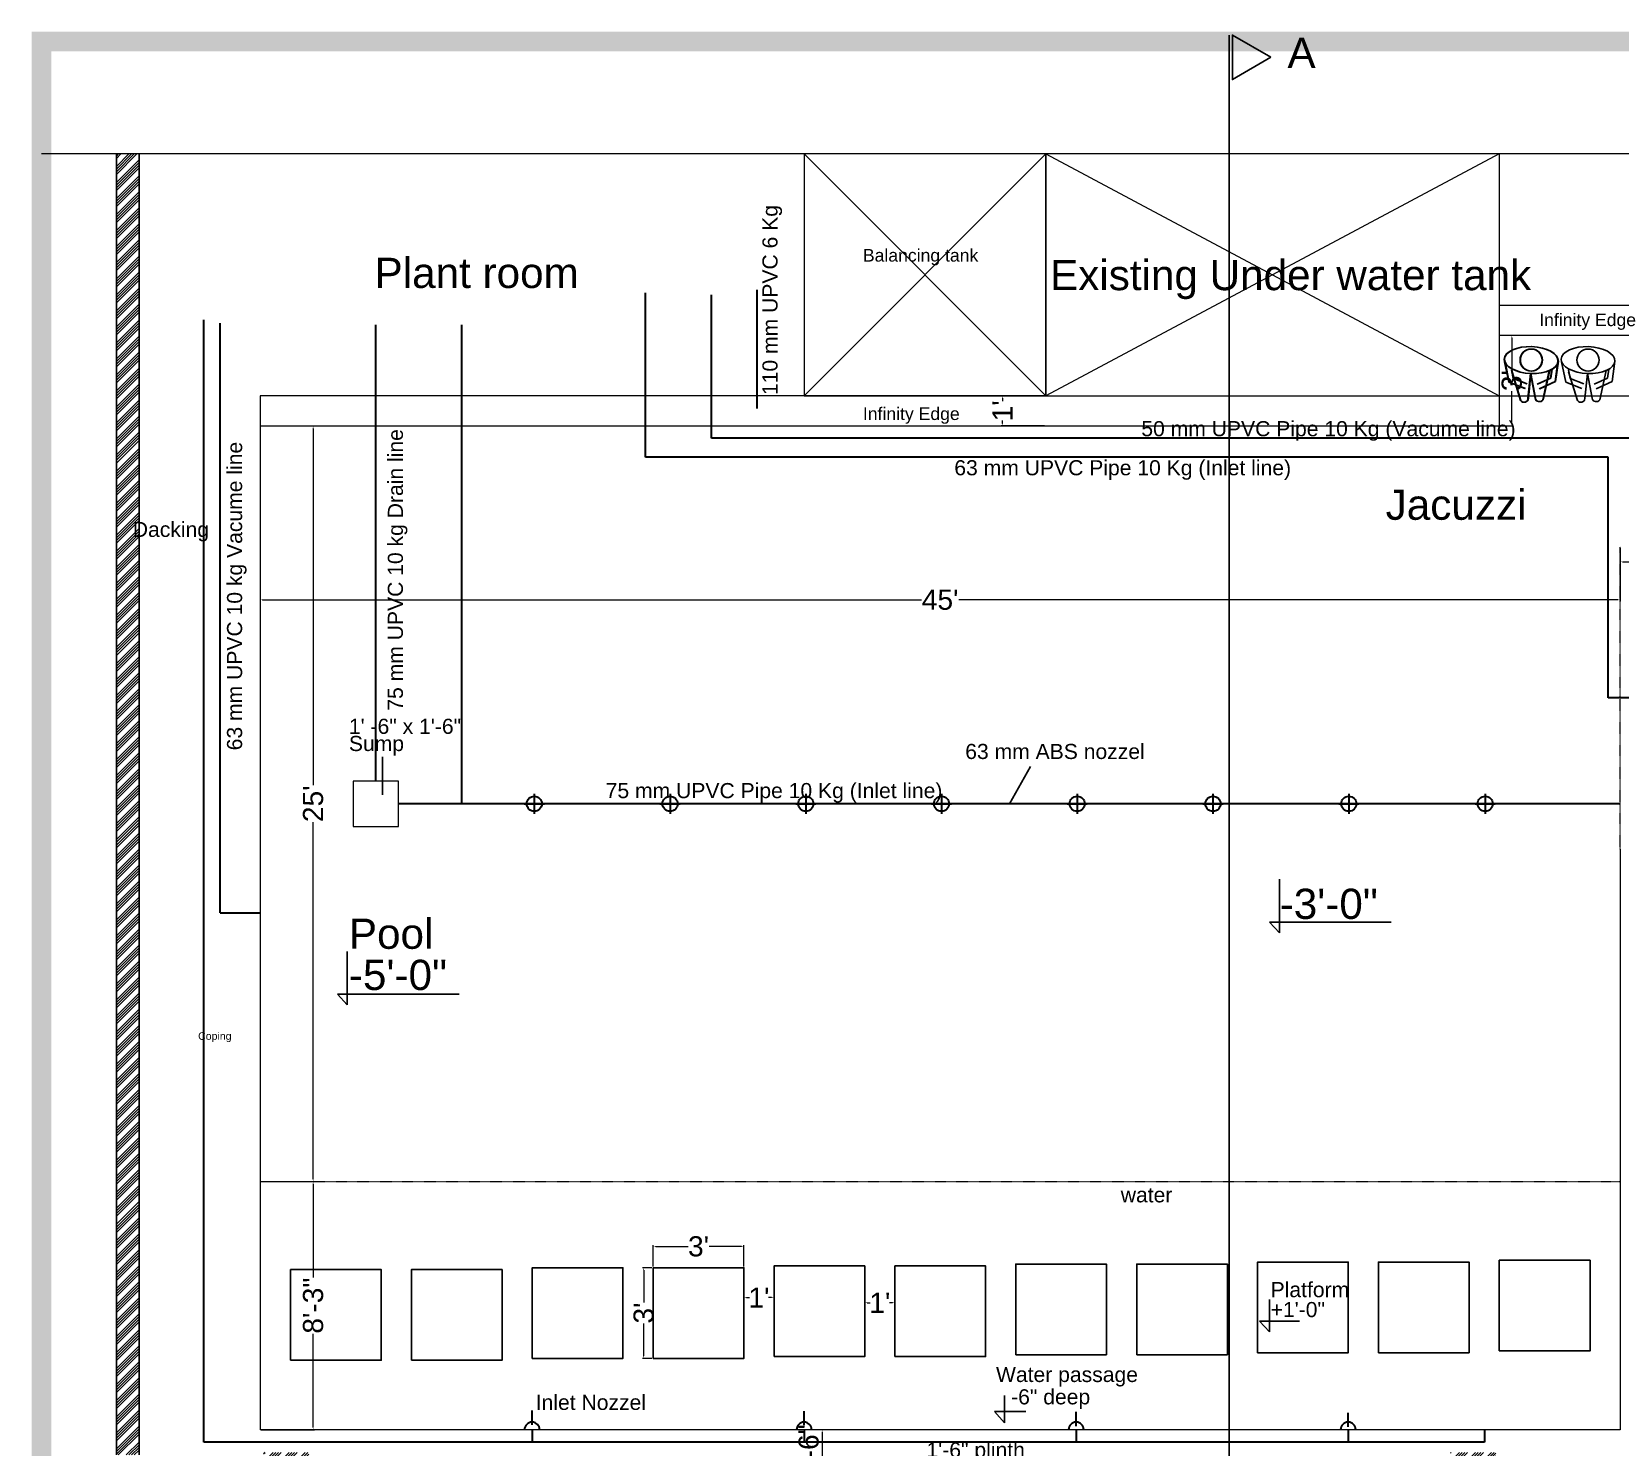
# Model space of a CAD drawing. Header units: inches. Extents: x 61122 to 62291, y -18686 to -17817.
# Drawn here: x 61122 to 61753, y -18379 to -17817 of the extents above; entities that cross this region are included whole.
import ezdxf

# ---------------------------------------------------------------- set-up
doc = ezdxf.new("R2010")
doc.units = ezdxf.units.IN
doc.header["$LTSCALE"] = 0.2
doc.header["$MEASUREMENT"] = 0
doc.header["$PDMODE"] = 98
doc.linetypes.add('DASHED2', pattern=[0.375, 0.25, -0.125])
doc.layers.get('DEFPOINTS').update_dxf_attribs({"linetype": 'CONTINUOUS'})
for name, color, linetype in [('2', 3, 'CONTINUOUS'), ('TEXT', 3, 'CONTINUOUS'), ('WALLS', 5, 'CONTINUOUS')]:
    doc.layers.add(name, color=color, linetype=linetype)
for name, color, linetype, lineweight in [('DIM', 9, 'CONTINUOUS', 13), ('partion', 7, 'CONTINUOUS', 35), ('storage', 6, 'CONTINUOUS', 20)]:
    doc.layers.add(name, color=color, linetype=linetype, lineweight=lineweight)
doc.styles.get("Standard").update_dxf_attribs({"font": 'arial.ttf', "height": 8})
doc.dimstyles.new('alter$0', dxfattribs={"dimtxt": 2, "dimasz": 1, "dimexe": 0.5, "dimexo": 0.5, "dimgap": 0.5, "dimtad": 0, "dimdec": 0, "dimdsep": 46, "dimlunit": 4, "dimtxsty": 'Standard', "dimcen": 0.5, "dimdle": 0.75, "dimclrd": 256, "dimclre": 256, "dimclrt": 256, "dimadec": 0, "dimazin": 0, "dimtfac": 1, "dimtdec": 0, "dimtofl": 0, "dimtmove": 2, "dimatfit": 3, "dimfxl": 30, "dimtolj": 1, "dimtzin": 0, "dimlwd": 9, "dimlwe": 9, "dimarcsym": 0})

# ---------------------------------------------------------------- blocks, each defined once
blk = doc.blocks.new('*D14')
at = {"layer": 'DEFPOINTS', "color": 0, "lineweight": -3, "transparency": 16777216}
for p in [(61524.91, -17961.44), (61507.71, -17973.44), (61524.91, -17973.44)]:
    blk.add_point(p, dxfattribs=at)
at = {"layer": 'DIM', "lineweight": 9, "transparency": 16777216}
for p, q in [((61524.41, -17961.44), (61507.21, -17961.44)), ((61507.71, -17962.44), (61507.71, -17963.64)), ((61507.71, -17972.44), (61507.71, -17971.25)), ((61524.41, -17973.44), (61507.21, -17973.44))]:
    blk.add_line(p, q, dxfattribs=at)
at = {"layer": 'DIM', "lineweight": -3, "transparency": 16777216}
for points in [[(61507.55, -17962.44), (61507.88, -17962.44), (61507.71, -17961.44)], [(61507.55, -17972.44), (61507.88, -17972.44), (61507.71, -17973.44)]]:
    blk.add_solid(points, dxfattribs=at)
at = {"layer": 'DIM', "transparency": 16777216, "insert": (61507.71, -17967.44), "char_height": 8, "attachment_point": 5, "rotation": 90}
blk.add_mtext("\\A1;1'", dxfattribs=at)
blk = doc.blocks.new('*D15')
at = {"layer": 'DEFPOINTS', "color": 0, "lineweight": -3, "transparency": 16777216}
for p in [(61212.92, -17973.44), (61752.92, -18021.44), (61752.92, -18042.47)]:
    blk.add_point(p, dxfattribs=at)
at = {"layer": 'DIM', "lineweight": 9, "transparency": 16777216}
for p, q in [((61212.92, -17973.94), (61212.92, -18042.97)), ((61752.92, -18021.94), (61752.92, -18042.97)), ((61213.92, -18042.47), (61475.47, -18042.47)), ((61751.92, -18042.47), (61490.37, -18042.47))]:
    blk.add_line(p, q, dxfattribs=at)
at = {"layer": 'DIM', "lineweight": -3, "transparency": 16777216}
for points in [[(61213.92, -18042.3), (61213.92, -18042.64), (61212.92, -18042.47)], [(61751.92, -18042.3), (61751.92, -18042.64), (61752.92, -18042.47)]]:
    blk.add_solid(points, dxfattribs=at)
at = {"layer": 'DIM', "transparency": 16777216, "insert": (61482.92, -18042.47), "char_height": 8, "attachment_point": 5}
blk.add_mtext("\\A1;45'", dxfattribs=at)
blk = doc.blocks.new('*D16')
at = {"layer": 'DEFPOINTS', "color": 0, "lineweight": -3, "transparency": 16777216}
for p in [(61212.92, -17973.44), (61212.92, -18273.44), (61234.01, -18273.44)]:
    blk.add_point(p, dxfattribs=at)
at = {"layer": 'DIM', "lineweight": 9, "transparency": 16777216}
for p, q in [((61213.42, -17973.44), (61234.51, -17973.44)), ((61234.01, -17974.44), (61234.01, -18116.09)), ((61234.01, -18272.44), (61234.01, -18130.8)), ((61213.42, -18273.44), (61234.51, -18273.44))]:
    blk.add_line(p, q, dxfattribs=at)
at = {"layer": 'DIM', "lineweight": -3, "transparency": 16777216}
for points in [[(61233.84, -17974.44), (61234.17, -17974.44), (61234.01, -17973.44)], [(61233.84, -18272.44), (61234.17, -18272.44), (61234.01, -18273.44)]]:
    blk.add_solid(points, dxfattribs=at)
at = {"layer": 'DIM', "transparency": 16777216, "insert": (61234.01, -18123.44), "char_height": 8, "attachment_point": 5, "rotation": 90}
blk.add_mtext("\\A1;25'", dxfattribs=at)
blk = doc.blocks.new('*D1')
at = {"layer": 'DEFPOINTS', "color": 0, "lineweight": -3, "transparency": 16777216}
for p in [(61212.92, -18273.44), (61212.92, -18371.97), (61234.01, -18371.97)]:
    blk.add_point(p, dxfattribs=at)
at = {"layer": 'DIM', "lineweight": 9, "transparency": 16777216}
for p, q in [((61213.42, -18273.44), (61234.51, -18273.44)), ((61234.01, -18274.44), (61234.01, -18311.57)), ((61234.01, -18370.97), (61234.01, -18333.85)), ((61213.42, -18371.97), (61234.51, -18371.97))]:
    blk.add_line(p, q, dxfattribs=at)
at = {"layer": 'DIM', "lineweight": -3, "transparency": 16777216}
for points in [[(61233.84, -18274.44), (61234.17, -18274.44), (61234.01, -18273.44)], [(61233.84, -18370.97), (61234.17, -18370.97), (61234.01, -18371.97)]]:
    blk.add_solid(points, dxfattribs=at)
at = {"layer": 'DIM', "transparency": 16777216, "insert": (61234.01, -18322.71), "char_height": 8, "attachment_point": 5, "rotation": 90}
blk.add_mtext('\\A1;8\'-3"', dxfattribs=at)
blk = doc.blocks.new('*D17')
at = {"layer": 'DEFPOINTS', "color": 0, "lineweight": -3, "transparency": 16777216}
for p in [(61447.68, -18371.97), (61436.09, -18389.97), (61447.68, -18389.97)]:
    blk.add_point(p, dxfattribs=at)
at = {"layer": 'DIM', "lineweight": 9, "transparency": 16777216}
for p, q in [((61447.18, -18371.97), (61435.59, -18371.97)), ((61436.09, -18372.97), (61436.09, -18388.97)), ((61447.18, -18389.97), (61435.59, -18389.97))]:
    blk.add_line(p, q, dxfattribs=at)
at = {"layer": 'DIM', "lineweight": -3, "transparency": 16777216}
for points in [[(61435.92, -18372.97), (61436.25, -18372.97), (61436.09, -18371.97)], [(61435.92, -18388.97), (61436.25, -18388.97), (61436.09, -18389.97)]]:
    blk.add_solid(points, dxfattribs=at)
at = {"layer": 'DIM', "transparency": 16777216, "insert": (61430.75, -18380.97), "char_height": 8, "attachment_point": 5, "rotation": 90}
blk.add_mtext('\\A1;1\'-6"', dxfattribs=at)
blk = doc.blocks.new('*D18')
at = {"layer": 'DEFPOINTS', "color": 0, "lineweight": -3, "transparency": 16777216}
for p in [(61405.01, -18299.21), (61369.01, -18307.65), (61405.01, -18307.65)]:
    blk.add_point(p, dxfattribs=at)
at = {"layer": 'DIM', "lineweight": 9, "transparency": 16777216}
for p, q in [((61369.01, -18307.15), (61369.01, -18298.71)), ((61370.01, -18299.21), (61382.83, -18299.21)), ((61404.01, -18299.21), (61391.19, -18299.21)), ((61405.01, -18307.15), (61405.01, -18298.71))]:
    blk.add_line(p, q, dxfattribs=at)
at = {"layer": 'DIM', "lineweight": -3, "transparency": 16777216}
for points in [[(61370.01, -18299.04), (61370.01, -18299.38), (61369.01, -18299.21)], [(61404.01, -18299.04), (61404.01, -18299.38), (61405.01, -18299.21)]]:
    blk.add_solid(points, dxfattribs=at)
at = {"layer": 'DIM', "transparency": 16777216, "insert": (61387.01, -18299.21), "char_height": 8, "attachment_point": 5}
blk.add_mtext("\\A1;3'", dxfattribs=at)
blk = doc.blocks.new('*D19')
at = {"layer": 'DEFPOINTS', "color": 0, "lineweight": -3, "transparency": 16777216}
for p in [(61369.01, -18307.65), (61365.25, -18343.65), (61369.01, -18343.65)]:
    blk.add_point(p, dxfattribs=at)
at = {"layer": 'DIM', "lineweight": 9, "transparency": 16777216}
for p, q in [((61368.51, -18307.65), (61364.75, -18307.65)), ((61365.25, -18308.65), (61365.25, -18321.48)), ((61365.25, -18342.65), (61365.25, -18329.83)), ((61368.51, -18343.65), (61364.75, -18343.65))]:
    blk.add_line(p, q, dxfattribs=at)
at = {"layer": 'DIM', "lineweight": -3, "transparency": 16777216}
for points in [[(61365.08, -18308.65), (61365.42, -18308.65), (61365.25, -18307.65)], [(61365.08, -18342.65), (61365.42, -18342.65), (61365.25, -18343.65)]]:
    blk.add_solid(points, dxfattribs=at)
at = {"layer": 'DIM', "transparency": 16777216, "insert": (61365.25, -18325.65), "char_height": 8, "attachment_point": 5, "rotation": 90}
blk.add_mtext("\\A1;3'", dxfattribs=at)
blk = doc.blocks.new('*D20')
at = {"layer": 'DEFPOINTS', "color": 0, "lineweight": -3, "transparency": 16777216}
for p in [(61416.99, -18319.52), (61416.99, -18324.92), (61405.01, -18325.65)]:
    blk.add_point(p, dxfattribs=at)
at = {"layer": 'DIM', "lineweight": 9, "transparency": 16777216}
for p, q in [((61405.01, -18325.15), (61405.01, -18319.02)), ((61416.99, -18324.42), (61416.99, -18319.02)), ((61406.01, -18319.52), (61407.19, -18319.52)), ((61415.99, -18319.52), (61414.8, -18319.52))]:
    blk.add_line(p, q, dxfattribs=at)
at = {"layer": 'DIM', "lineweight": -3, "transparency": 16777216}
for points in [[(61406.01, -18319.35), (61406.01, -18319.69), (61405.01, -18319.52)], [(61415.99, -18319.35), (61415.99, -18319.69), (61416.99, -18319.52)]]:
    blk.add_solid(points, dxfattribs=at)
at = {"layer": 'DIM', "transparency": 16777216, "insert": (61411, -18319.52), "char_height": 8, "attachment_point": 5}
blk.add_mtext("\\A1;1'", dxfattribs=at)
blk = doc.blocks.new('*D21')
at = {"layer": 'DEFPOINTS', "color": 0, "lineweight": -3, "transparency": 16777216}
for p in [(61452.99, -18324.92), (61464.99, -18321.57), (61464.99, -18324.92)]:
    blk.add_point(p, dxfattribs=at)
at = {"layer": 'DIM', "lineweight": 9, "transparency": 16777216}
for p, q in [((61452.99, -18324.42), (61452.99, -18321.07)), ((61453.99, -18321.57), (61455.18, -18321.57)), ((61463.99, -18321.57), (61462.79, -18321.57)), ((61464.99, -18324.42), (61464.99, -18321.07))]:
    blk.add_line(p, q, dxfattribs=at)
at = {"layer": 'DIM', "lineweight": -3, "transparency": 16777216}
for points in [[(61453.99, -18321.4), (61453.99, -18321.73), (61452.99, -18321.57)], [(61463.99, -18321.4), (61463.99, -18321.73), (61464.99, -18321.57)]]:
    blk.add_solid(points, dxfattribs=at)
at = {"layer": 'DIM', "transparency": 16777216, "insert": (61458.99, -18321.57), "char_height": 8, "attachment_point": 5}
blk.add_mtext("\\A1;1'", dxfattribs=at)
blk = doc.blocks.new('*D22')
at = {"layer": 'DEFPOINTS', "color": 0, "lineweight": -3, "transparency": 16777216}
for p in [(61704.91, -17937.44), (61709.88, -17937.44), (61704.91, -17973.44)]:
    blk.add_point(p, dxfattribs=at)
at = {"layer": 'DIM', "lineweight": 9, "transparency": 16777216}
for p, q in [((61705.41, -17937.44), (61710.38, -17937.44)), ((61709.88, -17938.44), (61709.88, -17951.27)), ((61709.88, -17972.44), (61709.88, -17959.62)), ((61705.41, -17973.44), (61710.38, -17973.44))]:
    blk.add_line(p, q, dxfattribs=at)
at = {"layer": 'DIM', "lineweight": -3, "transparency": 16777216}
for points in [[(61709.71, -17938.44), (61710.04, -17938.44), (61709.88, -17937.44)], [(61709.71, -17972.44), (61710.04, -17972.44), (61709.88, -17973.44)]]:
    blk.add_solid(points, dxfattribs=at)
at = {"layer": 'DIM', "transparency": 16777216, "insert": (61709.88, -17955.44), "char_height": 8, "attachment_point": 5, "rotation": 90}
blk.add_mtext("\\A1;3'", dxfattribs=at)
blk = doc.blocks.new('*D23')
at = {"layer": 'DEFPOINTS', "color": 0, "lineweight": -3, "transparency": 16777216}
for p in [(61752.92, -18021.44), (61788.92, -18021.44), (61788.92, -18027.41)]:
    blk.add_point(p, dxfattribs=at)
at = {"layer": 'DIM', "lineweight": 9, "transparency": 16777216}
for p, q in [((61752.92, -18021.94), (61752.92, -18027.91)), ((61788.92, -18021.94), (61788.92, -18027.91)), ((61753.92, -18027.41), (61766.74, -18027.41)), ((61787.92, -18027.41), (61775.1, -18027.41))]:
    blk.add_line(p, q, dxfattribs=at)
at = {"layer": 'DIM', "lineweight": -3, "transparency": 16777216}
for points in [[(61753.92, -18027.24), (61753.92, -18027.57), (61752.92, -18027.41)], [(61787.92, -18027.24), (61787.92, -18027.57), (61788.92, -18027.41)]]:
    blk.add_solid(points, dxfattribs=at)
at = {"layer": 'DIM', "transparency": 16777216, "insert": (61770.92, -18027.41), "char_height": 8, "attachment_point": 5}
blk.add_mtext("\\A1;3'", dxfattribs=at)

msp = doc.modelspace()

# ---------------------------------------------------------------- hatches: boundary and pattern name
at = {"layer": 'WALLS'}
h = msp.add_hatch(dxfattribs=at)
h.set_pattern_fill('ANSI34', color=256, scale=6, style=0)
h.set_pattern_definition([(45, (-119057.8465, 354065.8154), (-3.181980515, 3.181980515), []), (45, (-119056.786, 354065.8154), (-3.181980515, 3.181980515), []), (45, (-119055.725, 354065.8154), (-3.181980515, 3.181980515), []), (45, (-119054.6645, 354065.8154), (-3.181980515, 3.181980515), [])])
h.paths.add_polyline_path([(61164.92, -17865.44), (61155.92, -17865.44), (61155.92, -18243.77), (61164.92, -18243.77)])
h.paths.add_polyline_path([(61164.92, -18243.77), (61155.92, -18243.77), (61155.92, -18381.97), (61164.92, -18381.97)])
h.paths.add_polyline_path([(61190.3, -18508.83), (61199.3, -18508.83), (61199.3, -18413.97), (61211.3, -18413.97), (61211.3, -18398.97), (61280.3, -18398.97), (61280.3, -18389.97), (61232.3, -18389.97), (61232.3, -18380.97), (61214.3, -18380.97), (61214.3, -18389.97), (61202.3, -18389.97), (61202.3, -18404.97), (61190.3, -18404.97)])
h.paths.add_polyline_path([(61637.54, -18389.97), (61637.54, -18398.97), (61706.54, -18398.97), (61706.54, -18413.97), (61718.54, -18413.97), (61718.54, -18508.83), (61727.54, -18508.83), (61727.54, -18404.97), (61715.54, -18404.97), (61715.54, -18389.97), (61703.54, -18389.97), (61703.54, -18380.97), (61685.54, -18380.97), (61685.54, -18389.97)])
h.paths.add_polyline_path([(61410.92, -18389.97), (61410.92, -18398.97), (61506.92, -18398.97), (61506.92, -18389.97)])
h.paths.add_polyline_path([(61160.39, -18021.43), (61194.44, -18021.43), (61194.44, -18009.34), (61160.39, -18009.34)], flags=9)

# ---------------------------------------------------------------- linework, layer by layer
at = {"layer": '2'}
for p, q in [((61707.04, -17948), (61708.68, -17955.99)), ((61707.2, -17948), (61708.83, -17955.99)), ((61709.72, -17951.1), (61710.42, -17954.54)), ((61709.82, -17952), (61713.34, -17963.38)), ((61709.87, -17951.1), (61710.58, -17954.54)), ((61709.98, -17952), (61713.5, -17963.38)), ((61717.33, -17952.6), (61716.3, -17962.51)), ((61717.49, -17952.6), (61716.46, -17962.51)), ((61717.33, -17952.6), (61719.14, -17962.4)), ((61717.49, -17952.6), (61719.3, -17962.4)), ((61724.76, -17951.4), (61722.16, -17963.03)), ((61724.92, -17951.4), (61722.32, -17963.03)), ((61725.72, -17950.92), (61725.23, -17954.4)), ((61725.88, -17950.92), (61725.38, -17954.4)), ((61728.21, -17947.67), (61727.05, -17955.75)), ((61728.36, -17947.67), (61727.21, -17955.75)), ((61729.65, -17948), (61731.29, -17955.99)), ((61732.33, -17951.1), (61733.03, -17954.54)), ((61732.43, -17952), (61735.96, -17963.38)), ((61739.94, -17952.6), (61738.92, -17962.51)), ((61739.94, -17952.6), (61741.75, -17962.4)), ((61747.38, -17951.4), (61744.77, -17963.03)), ((61748.33, -17950.92), (61747.84, -17954.4)), ((61750.82, -17947.67), (61749.67, -17955.75)), ((61708.68, -17955.99), (61715.11, -17958.55)), ((61708.83, -17955.99), (61715.27, -17958.55)), ((61710.42, -17954.54), (61715.85, -17956.7)), ((61710.58, -17954.54), (61716.01, -17956.7)), ((61725.23, -17954.4), (61719.93, -17956.88)), ((61725.38, -17954.4), (61720.09, -17956.88)), ((61727.05, -17955.75), (61720.78, -17958.69)), ((61727.21, -17955.75), (61720.94, -17958.69)), ((61731.29, -17955.99), (61737.73, -17958.55)), ((61733.03, -17954.54), (61738.46, -17956.7)), ((61747.84, -17954.4), (61742.55, -17956.88)), ((61749.67, -17955.75), (61743.4, -17958.69))]:
    msp.add_line(p, q, dxfattribs=at)
for centre in [(61717.53, -17947.27), (61717.68, -17947.27), (61740.14, -17947.27)]:
    msp.add_circle(centre, 4.39, dxfattribs=at)
for centre, start, end in [((61714.65, -17962.37), 217.63308, 355.25431), ((61714.81, -17962.37), 217.63308, 355.25431), ((61720.77, -17962.13), 189.32961, 326.95083), ((61720.93, -17962.13), 189.32961, 326.95083), ((61737.27, -17962.37), 217.63308, 355.25431), ((61743.39, -17962.13), 189.32961, 326.95083)]:
    msp.add_arc(centre, 1.65, start, end, dxfattribs=at)
for centre in [(61717.53, -17947.27), (61717.68, -17947.27), (61740.14, -17947.27)]:
    msp.add_ellipse(centre, major_axis=(-10.68, 0.4), ratio=0.499382, dxfattribs=at)
at = {"layer": 'DIM'}
for p, q in [((61428.91, -17865.44), (61524.91, -17961.44)), ((61524.91, -17865.44), (61428.91, -17961.44))]:
    msp.add_line(p, q, dxfattribs=at)
msp.add_lwpolyline([(61428.91, -17961.44), (61524.91, -17961.44), (61524.91, -17865.44), (61428.91, -17865.44)], close=True, dxfattribs=at)
at = {"layer": 'partion'}
for p, q in [((61365.94, -17985.82), (61365.94, -17920.55)), ((61392.18, -17978.33), (61392.18, -17921.35)), ((61410.24, -17966.5), (61410.24, -17919.41)), ((61190.58, -18376.89), (61190.58, -17931.3)), ((61197.08, -18166.71), (61197.08, -17932.63)), ((61258.92, -18114.44), (61258.92, -17933.29)), ((61293.1, -18123.44), (61293.1, -17933.23)), ((61807.04, -17978.33), (61392.18, -17978.33)), ((61748.17, -17985.82), (61365.94, -17985.82)), ((61748.17, -18081.44), (61748.17, -17985.82)), ((61884.92, -18081.44), (61748.17, -18081.44)), ((61752.92, -18123.44), (61267.92, -18123.44)), ((61317.81, -18123.44), (61325.81, -18123.44)), ((61321.81, -18119.44), (61321.81, -18127.44)), ((61371.7, -18123.44), (61379.7, -18123.44)), ((61375.7, -18119.44), (61375.7, -18127.44)), ((61425.59, -18123.44), (61433.59, -18123.44)), ((61429.59, -18119.44), (61429.59, -18127.44)), ((61479.47, -18123.44), (61487.47, -18123.44)), ((61483.47, -18119.44), (61483.47, -18127.44)), ((61533.36, -18123.44), (61541.36, -18123.44)), ((61537.36, -18119.44), (61537.36, -18127.44)), ((61587.25, -18123.44), (61595.25, -18123.44)), ((61591.25, -18119.44), (61591.25, -18127.44)), ((61641.14, -18123.44), (61649.14, -18123.44)), ((61645.14, -18119.44), (61645.14, -18127.44)), ((61695.32, -18123.44), (61703.32, -18123.44)), ((61699.32, -18119.44), (61699.32, -18127.44)), ((61197.08, -18166.71), (61212.92, -18166.71)), ((61320.92, -18370), (61320.92, -18364.39)), ((61428.92, -18370.15), (61428.92, -18364.55)), ((61536.92, -18370.55), (61536.92, -18364.94)), ((61644.92, -18370.85), (61644.92, -18365.25)), ((61320.92, -18371.97), (61320.92, -18376.89)), ((61428.92, -18371.97), (61428.92, -18376.89)), ((61536.92, -18371.97), (61536.92, -18376.89)), ((61644.92, -18371.97), (61644.92, -18376.89)), ((61699.03, -18371.97), (61699.03, -18376.89)), ((61699.03, -18376.89), (61190.58, -18376.89))]:
    msp.add_line(p, q, dxfattribs=at)
for centre in [(61321.81, -18123.44), (61375.7, -18123.44), (61429.59, -18123.44), (61483.47, -18123.44), (61537.36, -18123.44), (61591.25, -18123.44), (61645.14, -18123.44), (61699.32, -18123.44)]:
    msp.add_circle(centre, 3, dxfattribs=at)
for centre in [(61320.92, -18371.97), (61428.92, -18371.97), (61536.92, -18371.97), (61644.92, -18371.97)]:
    msp.add_arc(centre, 3, 0, 180, dxfattribs=at)
at = {"layer": 'storage'}
for p, q in [((61848.92, -17865.44), (61126.2, -17865.44)), ((61188.92, -17865.44), (61164.92, -17865.44)), ((61524.91, -17865.44), (61524.91, -17961.44)), ((61524.91, -17865.44), (61704.91, -17961.44)), ((61704.91, -17865.44), (61524.91, -17961.44)), ((61704.91, -17865.44), (61704.91, -17973.44)), ((61752.92, -17865.44), (61728.92, -17865.44)), ((61704.91, -17925.44), (61800.92, -17925.44)), ((61704.91, -17937.44), (61788.92, -17937.44)), ((61212.92, -17961.44), (61212.92, -18371.97)), ((61524.91, -17961.44), (61212.92, -17961.44)), ((61524.91, -17961.44), (61704.91, -17961.44)), ((61704.91, -17961.44), (61764.92, -17961.44)), ((61212.92, -17973.44), (61704.91, -17973.44)), ((61752.92, -18141.44), (61752.92, -18371.97)), ((61752.92, -18273.44), (61752.92, -18371.97)), ((61752.92, -18371.97), (61212.92, -18371.97))]:
    msp.add_line(p, q, dxfattribs=at)
at = {"layer": 'storage', "linetype": 'DASHED2'}
for p, q in [((61752.92, -18141.44), (61752.92, -18021.44)), ((61212.92, -18273.44), (61752.92, -18273.44))]:
    msp.add_line(p, q, dxfattribs=at)
at = {"layer": 'storage'}
msp.add_lwpolyline([(61249.92, -18132.44), (61267.92, -18132.44), (61267.92, -18114.44), (61249.92, -18114.44)], close=True, dxfattribs=at)
at = {"layer": 'TEXT'}
for p, q in [((61597.7, -17818.21), (61597.7, -18447.88)), ((61261.55, -18119.92), (61261.55, -18104.76)), ((61510.42, -18123.44), (61518.81, -18108.69)), ((61617.61, -18153.38), (61617.61, -18174.64)), ((61617.61, -18174.64), (61613.69, -18170.41)), ((61613.69, -18170.41), (61661.97, -18170.41)), ((61247.56, -18182.04), (61247.56, -18203.3)), ((61247.56, -18203.3), (61243.63, -18199.07)), ((61243.63, -18199.07), (61291.92, -18199.07)), ((61613.62, -18320.23), (61613.62, -18333.13)), ((61613.62, -18333.13), (61609.69, -18328.9)), ((61609.69, -18328.9), (61625.63, -18328.9)), ((61508.44, -18358.37), (61508.44, -18369.24)), ((61508.44, -18369.24), (61504.51, -18364.78)), ((61504.51, -18364.78), (61516.99, -18364.78))]:
    msp.add_line(p, q, dxfattribs=at)
at = {"layer": 'TEXT', "color": 7, "const_width": 7.78}
msp.add_lwpolyline([(61126.2, -17820.8), (62287.55, -17820.8), (62287.55, -18681.95), (61126.2, -18681.95)], close=True, dxfattribs=at)
at = {"layer": 'TEXT'}
msp.add_lwpolyline([(61614.26, -17827.05), (61598.94, -17835.9), (61598.94, -17818.21)], close=True, dxfattribs=at)
at = {"layer": 'WALLS'}
for p, q in [((61155.92, -17865.44), (61155.92, -18381.97)), ((61164.92, -17865.44), (61164.92, -18381.97))]:
    msp.add_line(p, q, dxfattribs=at)
for points in [[(61512.96, -18342.18), (61548.96, -18342.18), (61548.96, -18306.18), (61512.96, -18306.18)], [(61560.96, -18342.18), (61596.96, -18342.18), (61596.96, -18306.18), (61560.96, -18306.18)], [(61608.94, -18341.44), (61644.94, -18341.44), (61644.94, -18305.44), (61608.94, -18305.44)], [(61656.94, -18341.44), (61692.94, -18341.44), (61692.94, -18305.44), (61656.94, -18305.44)], [(61704.92, -18340.71), (61740.92, -18340.71), (61740.92, -18304.71), (61704.92, -18304.71)], [(61225.03, -18344.39), (61261.03, -18344.39), (61261.03, -18308.39), (61225.03, -18308.39)], [(61273.03, -18344.39), (61309.03, -18344.39), (61309.03, -18308.39), (61273.03, -18308.39)], [(61321.01, -18343.65), (61357.01, -18343.65), (61357.01, -18307.65), (61321.01, -18307.65)], [(61369.01, -18343.65), (61405.01, -18343.65), (61405.01, -18307.65), (61369.01, -18307.65)], [(61416.99, -18342.92), (61452.99, -18342.92), (61452.99, -18306.92), (61416.99, -18306.92)], [(61464.99, -18342.92), (61500.99, -18342.92), (61500.99, -18306.92), (61464.99, -18306.92)]]:
    msp.add_lwpolyline(points, close=True, dxfattribs=at)

# ---------------------------------------------------------------- texts
at = {"layer": 'TEXT'}
for s, height, p in [('A', 12, (61620.82, -17831.28)), ('Balancing tank', 5, (61452.26, -17908.17)), ('Plant room', 12, (61258.4, -17918.65)), ('Existing Under water tank', 12, (61526.56, -17919.51)), ('Infinity Edge', 5, (61720.77, -17933.79)), ('Infinity Edge', 5, (61452.26, -17971.07)), ('50 mm UPVC Pipe 10 Kg (Vacume line)', 6, (61562.8, -17977.51)), ('63 mm UPVC Pipe 10 Kg (Inlet line)', 6, (61488.56, -17993.02)), ('Jacuzzi', 12, (61659.79, -18010.68)), ('Dacking', 6, (61162.41, -18017.5)), ('1\' -6" x 1\'-6"', 6, (61248.2, -18095.69)), ('Sump', 6, (61248.2, -18102.51)), ('63 mm ABS nozzel', 6, (61492.89, -18105.67)), ('75 mm UPVC Pipe 10 Kg (Inlet line)', 6, (61350.15, -18121.21)), ('-3\'-0"', 12, (61617.73, -18169.17)), ('Pool', 12, (61248.2, -18181.03)), ('-5\'-0"', 12, (61248.2, -18197.38)), ('Coping', 3, (61188.34, -18217.16)), ('water', 6, (61554.63, -18281.71)), ('Platform', 6, (61614.12, -18319.35)), ('+1\'-0"', 6, (61614.12, -18327.27)), ('Water passage ', 6, (61505.1, -18353.04)), ('-6" deep', 6, (61511.1, -18361.91)), ('Inlet Nozzel', 6, (61322.37, -18364.12)), ('1\'-6" plinth', 6, (61477.51, -18382.99))]:
    msp.add_text(s, height=height, dxfattribs=at).set_placement(p)
for s, p in [('110 mm UPVC 6 Kg', (61418.37, -17961.16)), ('75 mm UPVC 10 kg Drain line', (61269.65, -18086.48)), ('63 mm UPVC 10 kg Vacume line', (61205.81, -18102.22))]:
    msp.add_text(s, height=6, rotation=90, dxfattribs=at).set_placement(p)

# ---------------------------------------------------------------- dimensions: what is measured, and where the dimension line sits
at = {"layer": 'DIM'}
for base, p1, p2, picture, middle in [((61709.88, -17937.44), (61704.91, -17973.44), (61704.91, -17937.44), '*D22', (61709.88, -17955.44)), ((61507.71, -17973.44), (61524.91, -17961.44), (61524.91, -17973.44), '*D14', (61507.71, -17967.44)), ((61234.01, -18273.44), (61212.92, -17973.44), (61212.92, -18273.44), '*D16', (61234.01, -18123.44)), ((61234.01, -18371.97), (61212.92, -18273.44), (61212.92, -18371.97), '*D1', (61234.01, -18322.71)), ((61365.25, -18343.65), (61369.01, -18307.65), (61369.01, -18343.65), '*D19', (61365.25, -18325.65)), ((61436.09, -18389.97), (61447.68, -18371.97), (61447.68, -18389.97), '*D17', (61430.75, -18380.97))]:
    dim = msp.add_linear_dim(base=base, p1=p1, p2=p2, angle=90, dimstyle='alter$0', dxfattribs=at)
    dim.commit()
    dim.dimension.update_dxf_attribs({"geometry": picture, "text_midpoint": middle})
for base, p1, p2, picture, middle in [((61752.92, -18042.47), (61212.92, -17973.44), (61752.92, -18021.44), '*D15', (61482.92, -18042.47)), ((61788.92, -18027.41), (61752.92, -18021.44), (61788.92, -18021.44), '*D23', (61770.92, -18027.41)), ((61405.01, -18299.21), (61369.01, -18307.65), (61405.01, -18307.65), '*D18', (61387.01, -18299.21)), ((61416.99, -18319.52), (61405.01, -18325.65), (61416.99, -18324.92), '*D20', (61411, -18319.52)), ((61464.99, -18321.57), (61452.99, -18324.92), (61464.99, -18324.92), '*D21', (61458.99, -18321.57))]:
    dim = msp.add_linear_dim(base=base, p1=p1, p2=p2, dimstyle='alter$0', dxfattribs=at)
    dim.commit()
    dim.dimension.update_dxf_attribs({"geometry": picture, "text_midpoint": middle})

doc.saveas('drawing.dxf')
